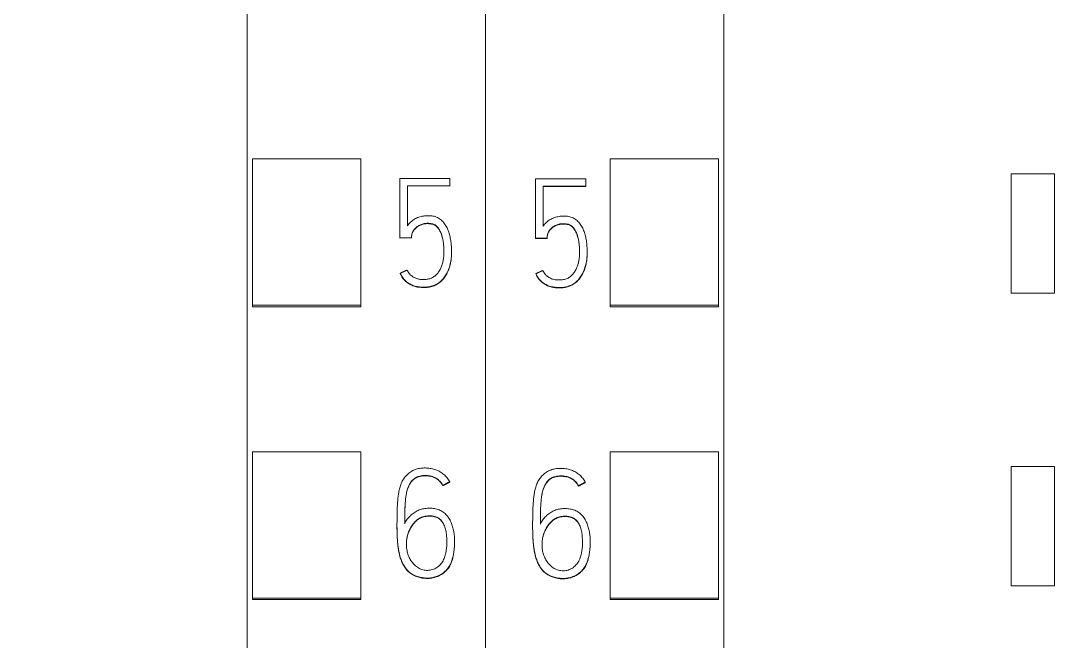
# Model space of a CAD drawing. Header units: millimetres. Extents: x 42151 to 59780, y 37376 to 44547.
# Drawn here: x 48022.05 to 48041.19, y 43266.43 to 43277.87 of the extents above; entities that cross this region are included whole.
import ezdxf

# ---------------------------------------------------------------- set-up
doc = ezdxf.new("R2010")
doc.units = ezdxf.units.MM
doc.set_wipeout_variables(frame=1)
doc.layers.add('000-PI-Oprema', color=30, linetype='Continuous', lineweight=5)
doc.layers.add('SI-ORMAR-Oprema', color=30, linetype='Continuous', lineweight=5)

# ---------------------------------------------------------------- blocks, each defined once
blk = doc.blocks.new('6ES7521-1BL00-0AB0')
blk.add_wipeout([(-17.4, 69.029), (17.4, 69.029), (17.4, -77.971), (-17.4, -77.971)]).dxf.layer = 'SI-ORMAR-Oprema'
blk.add_wipeout([(-17.4, 69.029), (17.4, 69.029), (17.4, -77.971), (-17.4, -77.971)]).dxf.layer = 'SI-ORMAR-Oprema'
at = {"layer": 'SI-ORMAR-Oprema'}
for p, q in [((17.4, 56.709), (17.4, -56.709)), ((13, -54.387), (13, 54.429)), ((13.1, 23.404), (13.1, 26.106)), ((13.1, 26.106), (15.1, 26.106)), ((15.1, 23.404), (15.1, 26.106)), ((15.822, 25.745), (15.822, 24.651)), ((16.745, 25.745), (15.822, 25.745)), ((16.745, 25.607), (16.745, 25.745)), ((15.96, 24.872), (15.96, 25.607)), ((15.96, 25.607), (16.745, 25.607)), ((16.745, 25.607), (16.745, 25.601)), ((15.822, 24.651), (15.822, 24.644)), ((15.822, 24.651), (16.033, 24.651)), ((16.033, 24.651), (16.033, 24.644)), ((16.773, 24.386), (16.773, 24.392)), ((15.827, 23.996), (15.827, 23.989)), ((13.1, 23.378), (13.1, 23.404)), ((13.1, 23.404), (15.1, 23.404)), ((13.1, 23.378), (15.1, 23.378)), ((15.1, 23.378), (15.1, 23.404)), ((13.1, 18.002), (13.1, 20.704)), ((13.1, 20.704), (15.1, 20.704)), ((15.1, 18.002), (15.1, 20.704)), ((16.739, 20.148), (16.739, 20.142)), ((16.611, 20.082), (16.611, 20.076)), ((15.767, 19.344), (15.767, 19.338)), ((16.83, 19.046), (16.83, 19.052)), ((13.1, 17.978), (13.1, 18.002)), ((13.1, 18.002), (15.1, 18.002)), ((15.1, 17.978), (15.1, 18.002)), ((13.1, 17.978), (15.1, 17.978))]:
    blk.add_line(p, q, dxfattribs=at)
for points, knots in [([(15.827, 23.996), (15.84, 23.969), (15.853, 23.944), (15.877, 23.908), (15.886, 23.896), (15.905, 23.874), (15.915, 23.864), (15.936, 23.844), (15.948, 23.835), (15.971, 23.818), (15.983, 23.81), (16.008, 23.795), (16.02, 23.788), (16.047, 23.776), (16.061, 23.77), (16.088, 23.761), (16.102, 23.757), (16.131, 23.75), (16.145, 23.747), (16.174, 23.743), (16.189, 23.742), (16.211, 23.741), (16.218, 23.74), (16.233, 23.74), (16.24, 23.739), (16.262, 23.739), (16.276, 23.738), (16.306, 23.739), (16.32, 23.74), (16.349, 23.743), (16.364, 23.746), (16.393, 23.752), (16.407, 23.756), (16.449, 23.769), (16.476, 23.781), (16.514, 23.803), (16.527, 23.811), (16.55, 23.828), (16.562, 23.837), (16.584, 23.856), (16.594, 23.867), (16.614, 23.888), (16.624, 23.899), (16.651, 23.934), (16.667, 23.959), (16.688, 23.997), (16.694, 24.01), (16.707, 24.036), (16.713, 24.05), (16.729, 24.091), (16.738, 24.119), (16.752, 24.175), (16.758, 24.203), (16.765, 24.246), (16.767, 24.261), (16.769, 24.29), (16.771, 24.304), (16.773, 24.348), (16.773, 24.378), (16.773, 24.436), (16.771, 24.494), (16.765, 24.552), (16.757, 24.609), (16.753, 24.638), (16.743, 24.681), (16.74, 24.695), (16.732, 24.724), (16.728, 24.738), (16.714, 24.779), (16.703, 24.807), (16.684, 24.846), (16.677, 24.859), (16.662, 24.884), (16.654, 24.897), (16.628, 24.932), (16.609, 24.954), (16.565, 24.993), (16.54, 25.01), (16.5, 25.029), (16.487, 25.035), (16.458, 25.044), (16.444, 25.047), (16.415, 25.053), (16.401, 25.055), (16.371, 25.057), (16.356, 25.057), (16.327, 25.057), (16.312, 25.056), (16.283, 25.054), (16.269, 25.052), (16.24, 25.047), (16.225, 25.045), (16.197, 25.037), (16.182, 25.033), (16.154, 25.024), (16.141, 25.018), (16.114, 25.006), (16.101, 24.999), (16.076, 24.983), (16.064, 24.975), (16.04, 24.957), (16.029, 24.948), (16.008, 24.928), (15.997, 24.917), (15.978, 24.896), (15.969, 24.884), (15.96, 24.872)], [0, 0, 0, 0, 0.03125, 0.03125, 0.046875, 0.046875, 0.0625, 0.0625, 0.078125, 0.078125, 0.09375, 0.09375, 0.109375, 0.109375, 0.125, 0.125, 0.140625, 0.140625, 0.15625, 0.15625, 0.171875, 0.171875, 0.179688, 0.179688, 0.1875, 0.1875, 0.203125, 0.203125, 0.21875, 0.21875, 0.234375, 0.234375, 0.25, 0.25, 0.28125, 0.28125, 0.296875, 0.296875, 0.3125, 0.3125, 0.328125, 0.328125, 0.34375, 0.34375, 0.375, 0.375, 0.390625, 0.390625, 0.40625, 0.40625, 0.4375, 0.4375, 0.46875, 0.46875, 0.484375, 0.484375, 0.5, 0.5, 0.53125, 0.53125, 0.5625, 0.59375, 0.59375, 0.625, 0.625, 0.640625, 0.640625, 0.65625, 0.65625, 0.6875, 0.6875, 0.703125, 0.703125, 0.71875, 0.71875, 0.75, 0.75, 0.78125, 0.78125, 0.796875, 0.796875, 0.8125, 0.8125, 0.828125, 0.828125, 0.84375, 0.84375, 0.859375, 0.859375, 0.875, 0.875, 0.890625, 0.890625, 0.90625, 0.90625, 0.921875, 0.921875, 0.9375, 0.9375, 0.953125, 0.953125, 0.96875, 0.96875, 0.984375, 0.984375, 1, 1, 1, 1]), ([(16.033, 24.651), (16.033, 24.674), (16.036, 24.697), (16.045, 24.73), (16.049, 24.741), (16.058, 24.762), (16.064, 24.772), (16.076, 24.792), (16.083, 24.801), (16.098, 24.819), (16.106, 24.827), (16.123, 24.843), (16.132, 24.85), (16.151, 24.863), (16.16, 24.87), (16.18, 24.881), (16.191, 24.886), (16.212, 24.895), (16.223, 24.899), (16.256, 24.909), (16.279, 24.913), (16.313, 24.916), (16.325, 24.916), (16.348, 24.916), (16.36, 24.916), (16.383, 24.913), (16.394, 24.912), (16.411, 24.908), (16.417, 24.907), (16.428, 24.904), (16.433, 24.902), (16.45, 24.896), (16.46, 24.891), (16.48, 24.879), (16.489, 24.872), (16.506, 24.856), (16.514, 24.848), (16.529, 24.83), (16.536, 24.82), (16.554, 24.791), (16.565, 24.771), (16.582, 24.728), (16.59, 24.706), (16.61, 24.64), (16.619, 24.595), (16.627, 24.527), (16.629, 24.505), (16.632, 24.459), (16.633, 24.436), (16.634, 24.367), (16.632, 24.321), (16.624, 24.253), (16.62, 24.231), (16.613, 24.197), (16.61, 24.186), (16.604, 24.164), (16.6, 24.153), (16.589, 24.12), (16.58, 24.099), (16.565, 24.068), (16.559, 24.057), (16.547, 24.037), (16.541, 24.028), (16.521, 24), (16.506, 23.982), (16.481, 23.958), (16.473, 23.95), (16.454, 23.936), (16.445, 23.929), (16.425, 23.917), (16.415, 23.911), (16.394, 23.902), (16.383, 23.898), (16.349, 23.888), (16.327, 23.884), (16.292, 23.88), (16.28, 23.88), (16.257, 23.879), (16.245, 23.879), (16.211, 23.88), (16.188, 23.883), (16.154, 23.89), (16.143, 23.893), (16.121, 23.9), (16.11, 23.904), (16.078, 23.918), (16.058, 23.93), (16.03, 23.952), (16.021, 23.959), (16.005, 23.976), (15.99, 23.993), (15.977, 24.012), (15.965, 24.033), (15.96, 24.043), (15.955, 24.054)], [0, 0, 0, 0, 0.03125, 0.03125, 0.046875, 0.046875, 0.0625, 0.0625, 0.078125, 0.078125, 0.09375, 0.09375, 0.109375, 0.109375, 0.125, 0.125, 0.140625, 0.140625, 0.15625, 0.15625, 0.1875, 0.1875, 0.203125, 0.203125, 0.21875, 0.21875, 0.234375, 0.234375, 0.242187, 0.242187, 0.25, 0.25, 0.265625, 0.265625, 0.28125, 0.28125, 0.296875, 0.296875, 0.3125, 0.3125, 0.34375, 0.34375, 0.375, 0.375, 0.4375, 0.4375, 0.46875, 0.46875, 0.5, 0.5, 0.5625, 0.5625, 0.59375, 0.59375, 0.609375, 0.609375, 0.625, 0.625, 0.65625, 0.65625, 0.671875, 0.671875, 0.6875, 0.6875, 0.71875, 0.71875, 0.734375, 0.734375, 0.75, 0.75, 0.765625, 0.765625, 0.78125, 0.78125, 0.8125, 0.8125, 0.828125, 0.828125, 0.84375, 0.84375, 0.875, 0.875, 0.890625, 0.890625, 0.90625, 0.90625, 0.9375, 0.9375, 0.953125, 0.953125, 0.96875, 0.984375, 0.984375, 1, 1, 1, 1]), ([(16.634, 24.388), (16.634, 24.394), (16.634, 24.4), (16.633, 24.429), (16.632, 24.451), (16.629, 24.497), (16.627, 24.52), (16.622, 24.565), (16.618, 24.588), (16.609, 24.633), (16.603, 24.655), (16.593, 24.688), (16.59, 24.699), (16.582, 24.721), (16.578, 24.732), (16.565, 24.764), (16.555, 24.784), (16.536, 24.814), (16.529, 24.823), (16.515, 24.841), (16.507, 24.85), (16.49, 24.865), (16.481, 24.872), (16.461, 24.884), (16.45, 24.889), (16.428, 24.897), (16.417, 24.901), (16.394, 24.905), (16.383, 24.907), (16.36, 24.909), (16.349, 24.91), (16.326, 24.91), (16.314, 24.91), (16.291, 24.908), (16.279, 24.906), (16.257, 24.902), (16.234, 24.897), (16.213, 24.889), (16.191, 24.88), (16.181, 24.875), (16.151, 24.858), (16.132, 24.845), (16.106, 24.821), (16.098, 24.813), (16.083, 24.795), (16.076, 24.786), (16.064, 24.767), (16.059, 24.757), (16.049, 24.735), (16.045, 24.724), (16.039, 24.702), (16.037, 24.691), (16.034, 24.668), (16.033, 24.656), (16.033, 24.644)], [0, 0, 0, 0, 0.015899, 0.015899, 0.077406, 0.077406, 0.138912, 0.138912, 0.200418, 0.200418, 0.261925, 0.261925, 0.292678, 0.292678, 0.323431, 0.323431, 0.384937, 0.384937, 0.41569, 0.41569, 0.446443, 0.446443, 0.477197, 0.477197, 0.50795, 0.50795, 0.538703, 0.538703, 0.569456, 0.569456, 0.600209, 0.600209, 0.630962, 0.630962, 0.661715, 0.661715, 0.692469, 0.723222, 0.723222, 0.753975, 0.753975, 0.815481, 0.815481, 0.846234, 0.846234, 0.876987, 0.876987, 0.907741, 0.907741, 0.938494, 0.938494, 0.969247, 0.969247, 1, 1, 1, 1]), ([(16.773, 24.386), (16.773, 24.365), (16.773, 24.343), (16.77, 24.293), (16.768, 24.264), (16.762, 24.221), (16.76, 24.207), (16.754, 24.178), (16.751, 24.164), (16.74, 24.121), (16.732, 24.093), (16.711, 24.039), (16.699, 24.012), (16.671, 23.96), (16.656, 23.935), (16.629, 23.9), (16.62, 23.889), (16.601, 23.867), (16.59, 23.856), (16.558, 23.826), (16.534, 23.809), (16.496, 23.787), (16.483, 23.78), (16.457, 23.767), (16.443, 23.762), (16.401, 23.747), (16.373, 23.741), (16.329, 23.735), (16.314, 23.733), (16.285, 23.732), (16.27, 23.732), (16.241, 23.733), (16.226, 23.734), (16.197, 23.735), (16.182, 23.736), (16.153, 23.74), (16.138, 23.742), (16.109, 23.749), (16.095, 23.753), (16.067, 23.762), (16.053, 23.767), (16.026, 23.779), (16.013, 23.785), (15.988, 23.8), (15.975, 23.809), (15.951, 23.826), (15.94, 23.835), (15.918, 23.855), (15.908, 23.865), (15.888, 23.887), (15.879, 23.899), (15.854, 23.936), (15.84, 23.962), (15.827, 23.989)], [0, 0, 0, 0, 0.044434, 0.044434, 0.104157, 0.104157, 0.134018, 0.134018, 0.16388, 0.16388, 0.223602, 0.223602, 0.283325, 0.283325, 0.343048, 0.343048, 0.37291, 0.37291, 0.402771, 0.402771, 0.462494, 0.462494, 0.492355, 0.492355, 0.522217, 0.522217, 0.58194, 0.58194, 0.611801, 0.611801, 0.641663, 0.641663, 0.671524, 0.671524, 0.701386, 0.701386, 0.731247, 0.731247, 0.761108, 0.761108, 0.79097, 0.79097, 0.820831, 0.820831, 0.850693, 0.850693, 0.880554, 0.880554, 0.910416, 0.910416, 0.940277, 0.940277, 1, 1, 1, 1]), ([(16.739, 20.148), (16.724, 20.174), (16.708, 20.198), (16.681, 20.232), (16.672, 20.243), (16.652, 20.264), (16.642, 20.274), (16.61, 20.303), (16.586, 20.32), (16.549, 20.342), (16.536, 20.348), (16.51, 20.36), (16.496, 20.366), (16.455, 20.38), (16.427, 20.387), (16.385, 20.395), (16.371, 20.397), (16.342, 20.4), (16.327, 20.402), (16.284, 20.404), (16.255, 20.404), (16.212, 20.4), (16.198, 20.398), (16.169, 20.393), (16.155, 20.39), (16.113, 20.379), (16.086, 20.369), (16.048, 20.349), (16.035, 20.342), (16.011, 20.326), (15.999, 20.317), (15.965, 20.29), (15.944, 20.271), (15.916, 20.238), (15.907, 20.226), (15.89, 20.203), (15.882, 20.19), (15.861, 20.153), (15.848, 20.127), (15.828, 20.073), (15.82, 20.045), (15.806, 19.989), (15.8, 19.961), (15.791, 19.905), (15.788, 19.877), (15.779, 19.791), (15.775, 19.734), (15.77, 19.62), (15.769, 19.562), (15.767, 19.39), (15.766, 19.275), (15.771, 19.132), (15.773, 19.104), (15.777, 19.047), (15.779, 19.018), (15.788, 18.933), (15.797, 18.876), (15.814, 18.806), (15.818, 18.792), (15.826, 18.764), (15.83, 18.75), (15.844, 18.709), (15.854, 18.683), (15.873, 18.643), (15.879, 18.631), (15.893, 18.605), (15.901, 18.593), (15.925, 18.556), (15.942, 18.533), (15.973, 18.502), (15.983, 18.493), (16.006, 18.474), (16.018, 18.465), (16.054, 18.441), (16.079, 18.428), (16.12, 18.411), (16.134, 18.406), (16.161, 18.397), (16.175, 18.393), (16.217, 18.383), (16.246, 18.378), (16.289, 18.374), (16.304, 18.373), (16.333, 18.373), (16.347, 18.373), (16.39, 18.376), (16.419, 18.38), (16.461, 18.391), (16.475, 18.395), (16.502, 18.404), (16.516, 18.41), (16.556, 18.427), (16.581, 18.441), (16.617, 18.466), (16.628, 18.475), (16.651, 18.493), (16.662, 18.503), (16.692, 18.534), (16.711, 18.556), (16.734, 18.592), (16.741, 18.605), (16.755, 18.631), (16.761, 18.644), (16.777, 18.684), (16.786, 18.712), (16.797, 18.754), (16.8, 18.768), (16.806, 18.796), (16.809, 18.81), (16.816, 18.853), (16.82, 18.882), (16.829, 18.968), (16.832, 19.025), (16.829, 19.111), (16.827, 19.14), (16.821, 19.197), (16.816, 19.226), (16.804, 19.283), (16.796, 19.311), (16.778, 19.366), (16.768, 19.394), (16.743, 19.447), (16.728, 19.472), (16.695, 19.519), (16.677, 19.542), (16.644, 19.572), (16.633, 19.581), (16.609, 19.598), (16.596, 19.605), (16.571, 19.619), (16.557, 19.625), (16.53, 19.636), (16.516, 19.64), (16.473, 19.652), (16.445, 19.656), (16.401, 19.661), (16.386, 19.661), (16.357, 19.662), (16.342, 19.662), (16.298, 19.659), (16.269, 19.655), (16.226, 19.645), (16.212, 19.641), (16.184, 19.632), (16.171, 19.627), (16.131, 19.609), (16.106, 19.595), (16.069, 19.57), (16.058, 19.561), (16.035, 19.543), (16.024, 19.533), (15.993, 19.503), (15.973, 19.481), (15.938, 19.433), (15.923, 19.409), (15.909, 19.383)], [0, 0, 0, 0, 0.015625, 0.015625, 0.023438, 0.023438, 0.03125, 0.03125, 0.046875, 0.046875, 0.054688, 0.054688, 0.0625, 0.0625, 0.078125, 0.078125, 0.085938, 0.085938, 0.09375, 0.09375, 0.109375, 0.109375, 0.117188, 0.117188, 0.125, 0.125, 0.140625, 0.140625, 0.148438, 0.148438, 0.15625, 0.15625, 0.171875, 0.171875, 0.179688, 0.179688, 0.1875, 0.1875, 0.203125, 0.203125, 0.21875, 0.21875, 0.234375, 0.234375, 0.25, 0.25, 0.28125, 0.28125, 0.3125, 0.3125, 0.375, 0.375, 0.390625, 0.390625, 0.40625, 0.40625, 0.4375, 0.4375, 0.445313, 0.445313, 0.453125, 0.453125, 0.46875, 0.46875, 0.476563, 0.476563, 0.484375, 0.484375, 0.5, 0.5, 0.507813, 0.507813, 0.515625, 0.515625, 0.53125, 0.53125, 0.539063, 0.539063, 0.546875, 0.546875, 0.5625, 0.5625, 0.570313, 0.570313, 0.578125, 0.578125, 0.59375, 0.59375, 0.601563, 0.601563, 0.609375, 0.609375, 0.625, 0.625, 0.632813, 0.632813, 0.640625, 0.640625, 0.65625, 0.65625, 0.664063, 0.664063, 0.671875, 0.671875, 0.6875, 0.6875, 0.695313, 0.695313, 0.703125, 0.703125, 0.71875, 0.71875, 0.75, 0.75, 0.765625, 0.765625, 0.78125, 0.78125, 0.796875, 0.796875, 0.8125, 0.8125, 0.828125, 0.828125, 0.84375, 0.84375, 0.851563, 0.851563, 0.859375, 0.859375, 0.867188, 0.867188, 0.875, 0.875, 0.890625, 0.890625, 0.898438, 0.898438, 0.90625, 0.90625, 0.921875, 0.921875, 0.929688, 0.929688, 0.9375, 0.9375, 0.953125, 0.953125, 0.960937, 0.960937, 0.96875, 0.96875, 0.984375, 0.984375, 1, 1, 1, 1]), ([(15.909, 19.383), (15.909, 19.443), (15.91, 19.504), (15.912, 19.595), (15.913, 19.626), (15.915, 19.687), (15.916, 19.717), (15.92, 19.778), (15.923, 19.808), (15.929, 19.868), (15.934, 19.898), (15.943, 19.943), (15.946, 19.958), (15.954, 19.988), (15.958, 20.003), (15.972, 20.047), (15.983, 20.076), (16.002, 20.11), (16.006, 20.116), (16.014, 20.13), (16.018, 20.136), (16.032, 20.155), (16.042, 20.167), (16.058, 20.184), (16.063, 20.189), (16.075, 20.199), (16.081, 20.204), (16.1, 20.218), (16.113, 20.226), (16.134, 20.236), (16.141, 20.239), (16.156, 20.244), (16.163, 20.247), (16.186, 20.253), (16.201, 20.256), (16.231, 20.261), (16.247, 20.263), (16.278, 20.265), (16.293, 20.265), (16.324, 20.264), (16.34, 20.263), (16.37, 20.258), (16.393, 20.254), (16.415, 20.247), (16.43, 20.242), (16.437, 20.24), (16.459, 20.231), (16.473, 20.224), (16.499, 20.208), (16.512, 20.2), (16.53, 20.185), (16.536, 20.18), (16.548, 20.17), (16.553, 20.164), (16.569, 20.147), (16.579, 20.135), (16.596, 20.11), (16.604, 20.096), (16.611, 20.082)], [0, 0, 0, 0, 0.125, 0.125, 0.1875, 0.1875, 0.25, 0.25, 0.3125, 0.3125, 0.375, 0.375, 0.40625, 0.40625, 0.4375, 0.4375, 0.5, 0.5, 0.515625, 0.515625, 0.53125, 0.53125, 0.5625, 0.5625, 0.578125, 0.578125, 0.59375, 0.59375, 0.625, 0.625, 0.640625, 0.640625, 0.65625, 0.65625, 0.6875, 0.6875, 0.71875, 0.71875, 0.75, 0.75, 0.78125, 0.78125, 0.8125, 0.828125, 0.828125, 0.84375, 0.84375, 0.875, 0.875, 0.90625, 0.90625, 0.921875, 0.921875, 0.9375, 0.9375, 0.96875, 0.96875, 1, 1, 1, 1]), ([(16.611, 20.076), (16.597, 20.104), (16.58, 20.129), (16.554, 20.157), (16.549, 20.163), (16.537, 20.173), (16.531, 20.178), (16.513, 20.193), (16.488, 20.21), (16.46, 20.224), (16.431, 20.236), (16.417, 20.241), (16.387, 20.249), (16.372, 20.252), (16.341, 20.256), (16.326, 20.258), (16.279, 20.259), (16.249, 20.258), (16.203, 20.251), (16.188, 20.247), (16.158, 20.239), (16.143, 20.234), (16.122, 20.224), (16.115, 20.22), (16.102, 20.213), (16.095, 20.208), (16.076, 20.195), (16.059, 20.18), (16.043, 20.162), (16.033, 20.15), (16.029, 20.144), (16.015, 20.126), (16.007, 20.113), (15.992, 20.086), (15.985, 20.072), (15.973, 20.043), (15.968, 20.029), (15.954, 19.985), (15.947, 19.955), (15.934, 19.895), (15.93, 19.865), (15.923, 19.805), (15.92, 19.774), (15.917, 19.713), (15.915, 19.683), (15.913, 19.621), (15.912, 19.591), (15.91, 19.499), (15.909, 19.438), (15.909, 19.376)], [0, 0, 0, 0, 0.0625, 0.0625, 0.078125, 0.078125, 0.09375, 0.09375, 0.125, 0.15625, 0.15625, 0.1875, 0.1875, 0.21875, 0.21875, 0.25, 0.25, 0.3125, 0.3125, 0.34375, 0.34375, 0.375, 0.375, 0.390625, 0.390625, 0.40625, 0.40625, 0.4375, 0.453125, 0.453125, 0.46875, 0.46875, 0.5, 0.5, 0.53125, 0.53125, 0.5625, 0.5625, 0.625, 0.625, 0.6875, 0.6875, 0.75, 0.75, 0.8125, 0.8125, 0.875, 0.875, 1, 1, 1, 1]), ([(16.83, 19.046), (16.83, 19), (16.828, 18.954), (16.82, 18.879), (16.816, 18.851), (16.809, 18.808), (16.807, 18.794), (16.801, 18.765), (16.798, 18.751), (16.787, 18.709), (16.778, 18.681), (16.762, 18.641), (16.756, 18.628), (16.743, 18.602), (16.736, 18.589), (16.712, 18.552), (16.694, 18.53), (16.664, 18.499), (16.654, 18.489), (16.631, 18.471), (16.62, 18.462), (16.584, 18.437), (16.558, 18.423), (16.519, 18.405), (16.505, 18.399), (16.478, 18.39), (16.464, 18.385), (16.422, 18.375), (16.393, 18.37), (16.35, 18.367), (16.335, 18.367), (16.306, 18.367), (16.291, 18.368), (16.248, 18.371), (16.219, 18.376), (16.177, 18.386), (16.163, 18.39), (16.135, 18.399), (16.122, 18.404), (16.082, 18.421), (16.056, 18.434), (16.026, 18.454), (16.02, 18.458), (16.008, 18.466), (16.002, 18.471), (15.985, 18.485), (15.974, 18.494), (15.944, 18.525), (15.926, 18.548), (15.902, 18.584), (15.895, 18.596), (15.88, 18.622), (15.874, 18.635), (15.856, 18.674), (15.845, 18.701), (15.826, 18.755), (15.818, 18.783), (15.805, 18.839), (15.799, 18.868), (15.789, 18.924), (15.782, 18.981), (15.777, 19.038), (15.773, 19.096), (15.772, 19.124), (15.768, 19.215), (15.767, 19.276), (15.767, 19.338)], [0, 0, 0, 0, 0.061961, 0.061961, 0.100808, 0.100808, 0.120232, 0.120232, 0.139655, 0.139655, 0.178502, 0.178502, 0.197926, 0.197926, 0.217349, 0.217349, 0.256196, 0.256196, 0.27562, 0.27562, 0.295043, 0.295043, 0.33389, 0.33389, 0.353314, 0.353314, 0.372737, 0.372737, 0.411584, 0.411584, 0.431008, 0.431008, 0.450431, 0.450431, 0.489278, 0.489278, 0.508702, 0.508702, 0.528125, 0.528125, 0.566972, 0.566972, 0.576684, 0.576684, 0.586396, 0.586396, 0.605819, 0.605819, 0.644666, 0.644666, 0.66409, 0.66409, 0.683513, 0.683513, 0.72236, 0.72236, 0.761207, 0.761207, 0.800054, 0.800054, 0.838901, 0.877748, 0.877748, 0.916595, 0.916595, 1, 1, 1, 1]), ([(16.182, 19.476), (16.208, 19.491), (16.235, 19.501), (16.278, 19.512), (16.292, 19.515), (16.322, 19.519), (16.351, 19.521), (16.38, 19.521), (16.41, 19.519), (16.425, 19.518), (16.454, 19.512), (16.468, 19.509), (16.496, 19.5), (16.51, 19.494), (16.535, 19.48), (16.547, 19.471), (16.569, 19.452), (16.58, 19.441), (16.598, 19.418), (16.606, 19.406), (16.621, 19.381), (16.628, 19.368), (16.646, 19.328), (16.655, 19.3), (16.666, 19.258), (16.669, 19.244), (16.674, 19.215), (16.677, 19.2), (16.682, 19.157), (16.684, 19.128), (16.686, 19.07), (16.686, 19.041), (16.684, 18.954), (16.679, 18.896), (16.662, 18.81), (16.654, 18.781), (16.639, 18.74), (16.634, 18.726), (16.621, 18.7), (16.614, 18.687), (16.591, 18.65), (16.573, 18.627), (16.546, 18.601), (16.541, 18.596), (16.53, 18.587), (16.524, 18.582), (16.507, 18.569), (16.494, 18.561), (16.469, 18.547), (16.456, 18.541), (16.428, 18.531), (16.4, 18.522), (16.371, 18.518), (16.341, 18.515), (16.326, 18.515), (16.297, 18.516), (16.282, 18.518), (16.254, 18.523), (16.239, 18.527), (16.197, 18.541), (16.171, 18.555), (16.135, 18.58), (16.123, 18.589), (16.1, 18.608), (16.079, 18.628), (16.06, 18.649), (16.041, 18.672), (16.033, 18.684), (16.008, 18.721), (15.995, 18.747), (15.978, 18.787), (15.973, 18.801), (15.964, 18.829), (15.96, 18.843), (15.95, 18.886), (15.945, 18.915), (15.942, 18.958), (15.941, 18.973), (15.941, 19.002), (15.941, 19.016), (15.943, 19.06), (15.947, 19.089), (15.957, 19.146), (15.965, 19.175), (15.979, 19.216), (15.984, 19.23), (15.996, 19.257), (16.002, 19.27), (16.022, 19.309), (16.037, 19.333), (16.063, 19.369), (16.072, 19.38), (16.091, 19.402), (16.101, 19.413), (16.133, 19.444), (16.156, 19.462), (16.182, 19.476)], [0, 0, 0, 0, 0.03125, 0.03125, 0.046875, 0.046875, 0.0625, 0.078125, 0.078125, 0.09375, 0.09375, 0.109375, 0.109375, 0.125, 0.125, 0.140625, 0.140625, 0.15625, 0.15625, 0.171875, 0.171875, 0.1875, 0.1875, 0.21875, 0.21875, 0.234375, 0.234375, 0.25, 0.25, 0.28125, 0.28125, 0.3125, 0.3125, 0.375, 0.375, 0.40625, 0.40625, 0.421875, 0.421875, 0.4375, 0.4375, 0.46875, 0.46875, 0.476563, 0.476563, 0.484375, 0.484375, 0.5, 0.5, 0.515625, 0.515625, 0.53125, 0.546875, 0.546875, 0.5625, 0.5625, 0.578125, 0.578125, 0.59375, 0.59375, 0.625, 0.625, 0.640625, 0.640625, 0.65625, 0.671875, 0.671875, 0.6875, 0.6875, 0.71875, 0.71875, 0.734375, 0.734375, 0.75, 0.75, 0.78125, 0.78125, 0.796875, 0.796875, 0.8125, 0.8125, 0.84375, 0.84375, 0.875, 0.875, 0.890625, 0.890625, 0.90625, 0.90625, 0.9375, 0.9375, 0.953125, 0.953125, 0.96875, 0.96875, 1, 1, 1, 1]), ([(16.182, 19.47), (16.156, 19.455), (16.133, 19.438), (16.101, 19.407), (16.091, 19.397), (16.072, 19.374), (16.063, 19.363), (16.037, 19.327), (16.022, 19.303), (16.002, 19.264), (15.996, 19.251), (15.984, 19.224), (15.979, 19.21), (15.965, 19.168), (15.957, 19.14), (15.949, 19.097), (15.947, 19.083), (15.944, 19.054), (15.942, 19.039), (15.941, 19.014), (15.941, 19.003), (15.941, 18.993)], [0, 0, 0, 0, 0.157122, 0.157122, 0.235682, 0.235682, 0.314243, 0.314243, 0.471365, 0.471365, 0.549925, 0.549925, 0.628486, 0.628486, 0.785608, 0.785608, 0.864168, 0.864168, 0.942729, 0.942729, 1, 1, 1, 1]), ([(16.603, 19.405), (16.598, 19.412), (16.593, 19.418), (16.579, 19.436), (16.568, 19.447), (16.552, 19.461), (16.546, 19.466), (16.534, 19.474), (16.527, 19.478), (16.508, 19.488), (16.495, 19.494), (16.467, 19.503), (16.452, 19.507), (16.424, 19.511), (16.409, 19.513), (16.38, 19.515), (16.365, 19.515), (16.321, 19.513), (16.292, 19.509), (16.25, 19.499), (16.235, 19.494), (16.215, 19.486), (16.208, 19.483), (16.195, 19.477), (16.188, 19.474), (16.182, 19.47)], [0, 0, 0, 0, 0.053747, 0.053747, 0.148372, 0.148372, 0.195685, 0.195685, 0.242998, 0.242998, 0.337623, 0.337623, 0.432248, 0.432248, 0.526874, 0.526874, 0.621499, 0.621499, 0.810749, 0.810749, 0.905375, 0.905375, 0.952687, 0.952687, 1, 1, 1, 1])]:
    blk.add_open_spline(points, degree=3, knots=knots, dxfattribs=at)
for points, weights in [([(15.955, 24.054), (15.891, 24.025), (15.827, 23.996)], [0.500000031032, 0.499999968968, 0.500000031032]), ([(16.611, 20.082), (16.675, 20.115), (16.739, 20.148)], [0.500000080229, 0.499999919771, 0.500000080229]), ([(16.739, 20.142), (16.675, 20.109), (16.611, 20.076)], [0.500000151686, 0.499999848314, 0.500000151686])]:
    blk.add_rational_spline(points, weights, degree=2, dxfattribs=at)
blk = doc.blocks.new('6ES7522-1BL01-0AB0')
at = {"layer": 'SI-ORMAR-Oprema', "linetype": 'Continuous'}
for p, q in [((-19.675, 18.579), (-19.675, 37.279)), ((-23.575, 18.581), (-23.575, 28.526)), ((-23.575, 28.526), (-22.375, 28.526)), ((-22.375, 28.526), (-22.375, 18.581)), ((-18.554, 18.979), (-18.554, 26.479)), ((-22.375, 18.581), (-23.575, 18.581)), ((-20.125, 15.837), (-20.125, 18.579)), ((-20.125, 18.579), (-19.675, 18.579))]:
    blk.add_line(p, q, dxfattribs=at)
blk.add_wipeout([(-17.4, 69.029), (17.4, 69.029), (17.4, -77.971), (-17.4, -77.971)]).dxf.layer = 'SI-ORMAR-Oprema'
for p, q in [((-17.4, 56.709), (-17.4, -56.709)), ((-13, 54.429), (-13, -54.387)), ((-15.1, 23.404), (-15.1, 26.106)), ((-13.1, 26.106), (-15.1, 26.106)), ((-13.1, 23.404), (-13.1, 26.106)), ((-16.476, 25.738), (-16.476, 24.644)), ((-15.552, 25.738), (-16.476, 25.738)), ((-15.552, 25.6), (-15.552, 25.738)), ((-7.7, 23.629), (-7.7, 25.829)), ((-7.7, 25.829), (-6.9, 25.829)), ((-6.9, 25.829), (-6.9, 23.629)), ((-16.337, 24.865), (-16.337, 25.6)), ((-16.337, 25.6), (-15.552, 25.6)), ((-15.552, 25.594), (-16.337, 25.594)), ((-15.552, 25.6), (-15.552, 25.594)), ((-16.476, 24.644), (-16.476, 24.637)), ((-16.476, 24.644), (-16.265, 24.644)), ((-16.265, 24.637), (-16.476, 24.637)), ((-16.265, 24.644), (-16.265, 24.637)), ((-15.524, 24.379), (-15.524, 24.385)), ((-16.47, 23.988), (-16.47, 23.982)), ((-6.9, 23.629), (-7.7, 23.629)), ((-15.1, 23.378), (-15.1, 23.404)), ((-13.1, 23.404), (-15.1, 23.404)), ((-13.1, 23.378), (-15.1, 23.378)), ((-13.1, 23.378), (-13.1, 23.404)), ((-15.1, 18.002), (-15.1, 20.704)), ((-13.1, 20.704), (-15.1, 20.704)), ((-13.1, 18.002), (-13.1, 20.704)), ((-7.7, 18.229), (-7.7, 20.429)), ((-7.7, 20.429), (-6.9, 20.429)), ((-6.9, 20.429), (-6.9, 18.229)), ((-15.559, 20.141), (-15.559, 20.135)), ((-15.687, 20.075), (-15.687, 20.069)), ((-16.53, 19.337), (-16.53, 19.331)), ((-15.467, 19.038), (-15.467, 19.045)), ((-6.9, 18.229), (-7.7, 18.229)), ((-15.1, 17.978), (-15.1, 18.002)), ((-13.1, 18.002), (-15.1, 18.002)), ((-13.1, 17.978), (-13.1, 18.002)), ((-13.1, 17.978), (-15.1, 17.978))]:
    blk.add_line(p, q, dxfattribs=at)
for centre, start, end in [((-17.525, 26.479), 83.025, 180), ((-17.525, 18.979), 180, 276.975)]:
    blk.add_arc(centre, 1.029, start, end, dxfattribs=at)
for points, knots in [([(-16.47, 23.988), (-16.458, 23.962), (-16.444, 23.937), (-16.42, 23.901), (-16.412, 23.889), (-16.393, 23.867), (-16.382, 23.856), (-16.361, 23.837), (-16.35, 23.828), (-16.326, 23.81), (-16.315, 23.802), (-16.29, 23.788), (-16.277, 23.781), (-16.25, 23.768), (-16.237, 23.763), (-16.209, 23.754), (-16.195, 23.75), (-16.167, 23.743), (-16.152, 23.74), (-16.123, 23.736), (-16.109, 23.735), (-16.087, 23.734), (-16.08, 23.733), (-16.065, 23.733), (-16.058, 23.732), (-16.036, 23.731), (-16.021, 23.731), (-15.992, 23.732), (-15.977, 23.733), (-15.948, 23.736), (-15.934, 23.739), (-15.905, 23.745), (-15.89, 23.749), (-15.849, 23.762), (-15.822, 23.774), (-15.783, 23.796), (-15.771, 23.804), (-15.747, 23.821), (-15.736, 23.83), (-15.714, 23.849), (-15.703, 23.859), (-15.683, 23.881), (-15.673, 23.892), (-15.647, 23.927), (-15.631, 23.951), (-15.61, 23.99), (-15.603, 24.003), (-15.591, 24.029), (-15.585, 24.043), (-15.569, 24.084), (-15.56, 24.112), (-15.545, 24.168), (-15.539, 24.196), (-15.533, 24.239), (-15.531, 24.254), (-15.528, 24.283), (-15.527, 24.297), (-15.524, 24.341), (-15.524, 24.37), (-15.525, 24.429), (-15.527, 24.487), (-15.532, 24.544), (-15.54, 24.602), (-15.545, 24.631), (-15.554, 24.674), (-15.558, 24.688), (-15.565, 24.717), (-15.57, 24.731), (-15.583, 24.772), (-15.594, 24.799), (-15.614, 24.839), (-15.621, 24.852), (-15.635, 24.877), (-15.643, 24.89), (-15.669, 24.925), (-15.688, 24.947), (-15.733, 24.986), (-15.757, 25.002), (-15.797, 25.022), (-15.811, 25.027), (-15.839, 25.037), (-15.853, 25.04), (-15.882, 25.046), (-15.897, 25.047), (-15.926, 25.05), (-15.941, 25.05), (-15.971, 25.05), (-15.985, 25.049), (-16.014, 25.046), (-16.029, 25.045), (-16.058, 25.04), (-16.072, 25.037), (-16.101, 25.03), (-16.115, 25.026), (-16.143, 25.016), (-16.157, 25.011), (-16.183, 24.999), (-16.196, 24.992), (-16.221, 24.976), (-16.234, 24.968), (-16.257, 24.95), (-16.268, 24.941), (-16.29, 24.921), (-16.3, 24.91), (-16.319, 24.888), (-16.329, 24.877), (-16.337, 24.865)], [0, 0, 0, 0, 0.03125, 0.03125, 0.046875, 0.046875, 0.0625, 0.0625, 0.078125, 0.078125, 0.09375, 0.09375, 0.109375, 0.109375, 0.125, 0.125, 0.140625, 0.140625, 0.15625, 0.15625, 0.171875, 0.171875, 0.179688, 0.179688, 0.1875, 0.1875, 0.203125, 0.203125, 0.21875, 0.21875, 0.234375, 0.234375, 0.25, 0.25, 0.28125, 0.28125, 0.296875, 0.296875, 0.3125, 0.3125, 0.328125, 0.328125, 0.34375, 0.34375, 0.375, 0.375, 0.390625, 0.390625, 0.40625, 0.40625, 0.4375, 0.4375, 0.46875, 0.46875, 0.484375, 0.484375, 0.5, 0.5, 0.53125, 0.53125, 0.5625, 0.59375, 0.59375, 0.625, 0.625, 0.640625, 0.640625, 0.65625, 0.65625, 0.6875, 0.6875, 0.703125, 0.703125, 0.71875, 0.71875, 0.75, 0.75, 0.78125, 0.78125, 0.796875, 0.796875, 0.8125, 0.8125, 0.828125, 0.828125, 0.84375, 0.84375, 0.859375, 0.859375, 0.875, 0.875, 0.890625, 0.890625, 0.90625, 0.90625, 0.921875, 0.921875, 0.9375, 0.9375, 0.953125, 0.953125, 0.96875, 0.96875, 0.984375, 0.984375, 1, 1, 1, 1]), ([(-16.265, 24.644), (-16.264, 24.667), (-16.261, 24.689), (-16.252, 24.723), (-16.248, 24.734), (-16.239, 24.755), (-16.234, 24.765), (-16.222, 24.785), (-16.215, 24.794), (-16.2, 24.812), (-16.192, 24.82), (-16.175, 24.835), (-16.166, 24.843), (-16.147, 24.856), (-16.137, 24.862), (-16.117, 24.874), (-16.107, 24.879), (-16.086, 24.888), (-16.075, 24.892), (-16.041, 24.902), (-16.019, 24.906), (-15.984, 24.909), (-15.972, 24.909), (-15.949, 24.909), (-15.938, 24.908), (-15.915, 24.906), (-15.903, 24.905), (-15.886, 24.901), (-15.881, 24.9), (-15.87, 24.896), (-15.864, 24.895), (-15.848, 24.889), (-15.837, 24.884), (-15.818, 24.872), (-15.808, 24.865), (-15.791, 24.849), (-15.783, 24.841), (-15.768, 24.823), (-15.762, 24.813), (-15.743, 24.784), (-15.733, 24.763), (-15.715, 24.721), (-15.707, 24.699), (-15.688, 24.633), (-15.679, 24.588), (-15.67, 24.52), (-15.668, 24.497), (-15.665, 24.451), (-15.664, 24.428), (-15.663, 24.36), (-15.665, 24.314), (-15.674, 24.246), (-15.677, 24.224), (-15.685, 24.19), (-15.688, 24.179), (-15.694, 24.157), (-15.697, 24.145), (-15.708, 24.113), (-15.717, 24.091), (-15.733, 24.06), (-15.738, 24.05), (-15.75, 24.03), (-15.756, 24.021), (-15.777, 23.992), (-15.791, 23.975), (-15.816, 23.951), (-15.825, 23.943), (-15.843, 23.929), (-15.853, 23.922), (-15.872, 23.91), (-15.882, 23.904), (-15.904, 23.895), (-15.914, 23.891), (-15.948, 23.88), (-15.971, 23.877), (-16.005, 23.873), (-16.017, 23.873), (-16.04, 23.872), (-16.052, 23.872), (-16.087, 23.873), (-16.11, 23.875), (-16.143, 23.882), (-16.155, 23.885), (-16.177, 23.892), (-16.188, 23.897), (-16.22, 23.911), (-16.239, 23.923), (-16.267, 23.945), (-16.276, 23.952), (-16.292, 23.969), (-16.308, 23.986), (-16.32, 24.005), (-16.332, 24.025), (-16.338, 24.036), (-16.343, 24.046)], [0, 0, 0, 0, 0.03125, 0.03125, 0.046875, 0.046875, 0.0625, 0.0625, 0.078125, 0.078125, 0.09375, 0.09375, 0.109375, 0.109375, 0.125, 0.125, 0.140625, 0.140625, 0.15625, 0.15625, 0.1875, 0.1875, 0.203125, 0.203125, 0.21875, 0.21875, 0.234375, 0.234375, 0.242187, 0.242187, 0.25, 0.25, 0.265625, 0.265625, 0.28125, 0.28125, 0.296875, 0.296875, 0.3125, 0.3125, 0.34375, 0.34375, 0.375, 0.375, 0.4375, 0.4375, 0.46875, 0.46875, 0.5, 0.5, 0.5625, 0.5625, 0.59375, 0.59375, 0.609375, 0.609375, 0.625, 0.625, 0.65625, 0.65625, 0.671875, 0.671875, 0.6875, 0.6875, 0.71875, 0.71875, 0.734375, 0.734375, 0.75, 0.75, 0.765625, 0.765625, 0.78125, 0.78125, 0.8125, 0.8125, 0.828125, 0.828125, 0.84375, 0.84375, 0.875, 0.875, 0.890625, 0.890625, 0.90625, 0.90625, 0.9375, 0.9375, 0.953125, 0.953125, 0.96875, 0.984375, 0.984375, 1, 1, 1, 1]), ([(-15.664, 24.381), (-15.664, 24.387), (-15.664, 24.393), (-15.664, 24.421), (-15.665, 24.444), (-15.668, 24.49), (-15.67, 24.512), (-15.676, 24.558), (-15.679, 24.58), (-15.688, 24.626), (-15.694, 24.648), (-15.704, 24.681), (-15.708, 24.692), (-15.715, 24.714), (-15.719, 24.725), (-15.733, 24.757), (-15.743, 24.777), (-15.761, 24.806), (-15.768, 24.816), (-15.783, 24.834), (-15.791, 24.842), (-15.808, 24.858), (-15.817, 24.865), (-15.837, 24.877), (-15.847, 24.882), (-15.869, 24.89), (-15.88, 24.893), (-15.903, 24.898), (-15.914, 24.9), (-15.937, 24.902), (-15.949, 24.903), (-15.972, 24.903), (-15.983, 24.903), (-16.007, 24.901), (-16.018, 24.899), (-16.041, 24.895), (-16.063, 24.89), (-16.085, 24.882), (-16.106, 24.873), (-16.117, 24.868), (-16.147, 24.851), (-16.166, 24.837), (-16.191, 24.814), (-16.199, 24.806), (-16.214, 24.788), (-16.221, 24.779), (-16.234, 24.76), (-16.239, 24.749), (-16.248, 24.728), (-16.252, 24.717), (-16.258, 24.695), (-16.26, 24.683), (-16.263, 24.661), (-16.264, 24.649), (-16.265, 24.637)], [0, 0, 0, 0, 0.015899, 0.015899, 0.077406, 0.077406, 0.138912, 0.138912, 0.200418, 0.200418, 0.261925, 0.261925, 0.292678, 0.292678, 0.323431, 0.323431, 0.384937, 0.384937, 0.41569, 0.41569, 0.446443, 0.446443, 0.477197, 0.477197, 0.50795, 0.50795, 0.538703, 0.538703, 0.569456, 0.569456, 0.600209, 0.600209, 0.630962, 0.630962, 0.661715, 0.661715, 0.692469, 0.723222, 0.723222, 0.753975, 0.753975, 0.815481, 0.815481, 0.846234, 0.846234, 0.876987, 0.876987, 0.907741, 0.907741, 0.938494, 0.938494, 0.969247, 0.969247, 1, 1, 1, 1]), ([(-15.524, 24.379), (-15.524, 24.358), (-15.525, 24.336), (-15.527, 24.286), (-15.529, 24.257), (-15.535, 24.214), (-15.538, 24.2), (-15.543, 24.171), (-15.547, 24.157), (-15.557, 24.114), (-15.566, 24.086), (-15.587, 24.031), (-15.599, 24.005), (-15.626, 23.953), (-15.642, 23.928), (-15.668, 23.893), (-15.677, 23.882), (-15.697, 23.86), (-15.707, 23.849), (-15.74, 23.819), (-15.763, 23.802), (-15.801, 23.779), (-15.814, 23.773), (-15.841, 23.76), (-15.855, 23.755), (-15.896, 23.74), (-15.925, 23.734), (-15.969, 23.728), (-15.983, 23.726), (-16.013, 23.725), (-16.028, 23.725), (-16.057, 23.726), (-16.071, 23.727), (-16.101, 23.728), (-16.115, 23.729), (-16.145, 23.733), (-16.159, 23.735), (-16.188, 23.742), (-16.202, 23.746), (-16.23, 23.755), (-16.244, 23.76), (-16.271, 23.772), (-16.284, 23.778), (-16.31, 23.793), (-16.322, 23.801), (-16.346, 23.819), (-16.358, 23.828), (-16.38, 23.847), (-16.39, 23.858), (-16.409, 23.88), (-16.418, 23.892), (-16.444, 23.929), (-16.458, 23.955), (-16.47, 23.982)], [0, 0, 0, 0, 0.044434, 0.044434, 0.104157, 0.104157, 0.134018, 0.134018, 0.16388, 0.16388, 0.223602, 0.223602, 0.283325, 0.283325, 0.343048, 0.343048, 0.37291, 0.37291, 0.402771, 0.402771, 0.462494, 0.462494, 0.492355, 0.492355, 0.522217, 0.522217, 0.58194, 0.58194, 0.611801, 0.611801, 0.641663, 0.641663, 0.671524, 0.671524, 0.701386, 0.701386, 0.731247, 0.731247, 0.761108, 0.761108, 0.79097, 0.79097, 0.820831, 0.820831, 0.850693, 0.850693, 0.880554, 0.880554, 0.910416, 0.910416, 0.940277, 0.940277, 1, 1, 1, 1]), ([(-15.559, 20.141), (-15.573, 20.166), (-15.589, 20.19), (-15.616, 20.224), (-15.625, 20.235), (-15.645, 20.257), (-15.655, 20.267), (-15.688, 20.296), (-15.711, 20.313), (-15.748, 20.335), (-15.761, 20.341), (-15.788, 20.353), (-15.801, 20.359), (-15.842, 20.373), (-15.87, 20.38), (-15.912, 20.388), (-15.927, 20.39), (-15.956, 20.393), (-15.97, 20.394), (-16.013, 20.397), (-16.042, 20.396), (-16.085, 20.393), (-16.099, 20.391), (-16.128, 20.386), (-16.142, 20.383), (-16.184, 20.372), (-16.211, 20.361), (-16.25, 20.342), (-16.262, 20.335), (-16.287, 20.319), (-16.299, 20.31), (-16.333, 20.283), (-16.353, 20.263), (-16.382, 20.23), (-16.391, 20.219), (-16.408, 20.195), (-16.415, 20.183), (-16.437, 20.146), (-16.449, 20.12), (-16.47, 20.065), (-16.478, 20.038), (-16.492, 19.982), (-16.497, 19.954), (-16.506, 19.898), (-16.51, 19.87), (-16.519, 19.784), (-16.523, 19.727), (-16.527, 19.612), (-16.528, 19.555), (-16.531, 19.383), (-16.532, 19.268), (-16.526, 19.125), (-16.524, 19.097), (-16.521, 19.04), (-16.518, 19.011), (-16.509, 18.926), (-16.5, 18.869), (-16.483, 18.799), (-16.48, 18.785), (-16.472, 18.757), (-16.467, 18.743), (-16.453, 18.702), (-16.443, 18.675), (-16.425, 18.636), (-16.418, 18.623), (-16.404, 18.598), (-16.397, 18.585), (-16.373, 18.549), (-16.355, 18.526), (-16.325, 18.495), (-16.314, 18.485), (-16.292, 18.467), (-16.28, 18.458), (-16.244, 18.434), (-16.218, 18.421), (-16.178, 18.404), (-16.164, 18.399), (-16.136, 18.39), (-16.122, 18.386), (-16.08, 18.375), (-16.052, 18.371), (-16.009, 18.367), (-15.994, 18.366), (-15.965, 18.366), (-15.95, 18.366), (-15.907, 18.369), (-15.879, 18.373), (-15.837, 18.384), (-15.823, 18.388), (-15.795, 18.397), (-15.781, 18.402), (-15.742, 18.42), (-15.716, 18.434), (-15.681, 18.459), (-15.669, 18.467), (-15.646, 18.486), (-15.636, 18.496), (-15.605, 18.527), (-15.587, 18.549), (-15.563, 18.585), (-15.556, 18.598), (-15.543, 18.624), (-15.537, 18.637), (-15.52, 18.677), (-15.511, 18.705), (-15.5, 18.747), (-15.497, 18.761), (-15.491, 18.789), (-15.489, 18.803), (-15.482, 18.846), (-15.478, 18.875), (-15.469, 18.961), (-15.466, 19.018), (-15.468, 19.104), (-15.47, 19.132), (-15.477, 19.19), (-15.481, 19.218), (-15.494, 19.276), (-15.501, 19.304), (-15.519, 19.359), (-15.53, 19.386), (-15.555, 19.439), (-15.569, 19.465), (-15.602, 19.512), (-15.621, 19.534), (-15.653, 19.565), (-15.665, 19.574), (-15.689, 19.591), (-15.701, 19.598), (-15.727, 19.612), (-15.74, 19.618), (-15.768, 19.628), (-15.782, 19.633), (-15.824, 19.644), (-15.853, 19.649), (-15.897, 19.653), (-15.912, 19.654), (-15.941, 19.655), (-15.956, 19.655), (-15.999, 19.652), (-16.028, 19.648), (-16.071, 19.638), (-16.086, 19.634), (-16.113, 19.625), (-16.127, 19.62), (-16.166, 19.602), (-16.192, 19.588), (-16.228, 19.563), (-16.24, 19.554), (-16.263, 19.536), (-16.273, 19.526), (-16.305, 19.496), (-16.324, 19.474), (-16.359, 19.426), (-16.375, 19.401), (-16.388, 19.375)], [0, 0, 0, 0, 0.015625, 0.015625, 0.023437, 0.023437, 0.03125, 0.03125, 0.046875, 0.046875, 0.054687, 0.054687, 0.0625, 0.0625, 0.078125, 0.078125, 0.085937, 0.085937, 0.09375, 0.09375, 0.109375, 0.109375, 0.117187, 0.117187, 0.125, 0.125, 0.140625, 0.140625, 0.148437, 0.148437, 0.15625, 0.15625, 0.171875, 0.171875, 0.179687, 0.179687, 0.1875, 0.1875, 0.203125, 0.203125, 0.21875, 0.21875, 0.234375, 0.234375, 0.25, 0.25, 0.28125, 0.28125, 0.3125, 0.3125, 0.375, 0.375, 0.390625, 0.390625, 0.40625, 0.40625, 0.4375, 0.4375, 0.445313, 0.445313, 0.453125, 0.453125, 0.46875, 0.46875, 0.476563, 0.476563, 0.484375, 0.484375, 0.5, 0.5, 0.507813, 0.507813, 0.515625, 0.515625, 0.53125, 0.53125, 0.539063, 0.539063, 0.546875, 0.546875, 0.5625, 0.5625, 0.570313, 0.570313, 0.578125, 0.578125, 0.59375, 0.59375, 0.601563, 0.601563, 0.609375, 0.609375, 0.625, 0.625, 0.632813, 0.632813, 0.640625, 0.640625, 0.65625, 0.65625, 0.664063, 0.664063, 0.671875, 0.671875, 0.6875, 0.6875, 0.695313, 0.695313, 0.703125, 0.703125, 0.71875, 0.71875, 0.75, 0.75, 0.765625, 0.765625, 0.78125, 0.78125, 0.796875, 0.796875, 0.8125, 0.8125, 0.828125, 0.828125, 0.84375, 0.84375, 0.851563, 0.851563, 0.859375, 0.859375, 0.867188, 0.867188, 0.875, 0.875, 0.890625, 0.890625, 0.898438, 0.898438, 0.90625, 0.90625, 0.921875, 0.921875, 0.929688, 0.929688, 0.9375, 0.9375, 0.953125, 0.953125, 0.960938, 0.960938, 0.96875, 0.96875, 0.984375, 0.984375, 1, 1, 1, 1]), ([(-16.388, 19.375), (-16.388, 19.436), (-16.388, 19.497), (-16.386, 19.588), (-16.385, 19.619), (-16.382, 19.679), (-16.381, 19.71), (-16.377, 19.77), (-16.375, 19.801), (-16.368, 19.861), (-16.363, 19.891), (-16.355, 19.936), (-16.351, 19.951), (-16.344, 19.981), (-16.34, 19.996), (-16.325, 20.04), (-16.314, 20.069), (-16.296, 20.103), (-16.292, 20.109), (-16.284, 20.122), (-16.279, 20.129), (-16.266, 20.148), (-16.256, 20.16), (-16.24, 20.176), (-16.234, 20.182), (-16.223, 20.192), (-16.216, 20.197), (-16.197, 20.211), (-16.184, 20.219), (-16.163, 20.229), (-16.156, 20.232), (-16.142, 20.237), (-16.134, 20.24), (-16.112, 20.246), (-16.097, 20.249), (-16.066, 20.254), (-16.051, 20.256), (-16.02, 20.257), (-16.004, 20.258), (-15.973, 20.257), (-15.958, 20.255), (-15.927, 20.251), (-15.905, 20.247), (-15.883, 20.24), (-15.868, 20.235), (-15.86, 20.232), (-15.839, 20.223), (-15.825, 20.217), (-15.798, 20.201), (-15.785, 20.193), (-15.767, 20.178), (-15.761, 20.173), (-15.75, 20.162), (-15.744, 20.157), (-15.728, 20.14), (-15.719, 20.128), (-15.701, 20.102), (-15.693, 20.089), (-15.687, 20.075)], [0, 0, 0, 0, 0.125, 0.125, 0.1875, 0.1875, 0.25, 0.25, 0.3125, 0.3125, 0.375, 0.375, 0.40625, 0.40625, 0.4375, 0.4375, 0.5, 0.5, 0.515625, 0.515625, 0.53125, 0.53125, 0.5625, 0.5625, 0.578125, 0.578125, 0.59375, 0.59375, 0.625, 0.625, 0.640625, 0.640625, 0.65625, 0.65625, 0.6875, 0.6875, 0.71875, 0.71875, 0.75, 0.75, 0.78125, 0.78125, 0.8125, 0.828125, 0.828125, 0.84375, 0.84375, 0.875, 0.875, 0.90625, 0.90625, 0.921875, 0.921875, 0.9375, 0.9375, 0.96875, 0.96875, 1, 1, 1, 1]), ([(-15.687, 20.069), (-15.7, 20.097), (-15.718, 20.122), (-15.744, 20.15), (-15.749, 20.156), (-15.761, 20.166), (-15.766, 20.171), (-15.785, 20.186), (-15.797, 20.194), (-15.824, 20.21), (-15.838, 20.217), (-15.866, 20.229), (-15.881, 20.234), (-15.911, 20.242), (-15.926, 20.245), (-15.957, 20.249), (-15.972, 20.25), (-16.018, 20.252), (-16.049, 20.251), (-16.094, 20.243), (-16.11, 20.24), (-16.139, 20.232), (-16.154, 20.227), (-16.182, 20.214), (-16.195, 20.206), (-16.221, 20.188), (-16.232, 20.178), (-16.254, 20.156), (-16.264, 20.144), (-16.282, 20.119), (-16.29, 20.106), (-16.305, 20.08), (-16.312, 20.066), (-16.324, 20.037), (-16.329, 20.023), (-16.343, 19.979), (-16.351, 19.949), (-16.363, 19.889), (-16.367, 19.859), (-16.375, 19.798), (-16.377, 19.768), (-16.381, 19.706), (-16.382, 19.676), (-16.385, 19.614), (-16.385, 19.584), (-16.388, 19.492), (-16.388, 19.431), (-16.388, 19.369)], [0, 0, 0, 0, 0.0625, 0.0625, 0.078125, 0.078125, 0.09375, 0.09375, 0.125, 0.125, 0.15625, 0.15625, 0.1875, 0.1875, 0.21875, 0.21875, 0.25, 0.25, 0.3125, 0.3125, 0.34375, 0.34375, 0.375, 0.375, 0.40625, 0.40625, 0.4375, 0.4375, 0.46875, 0.46875, 0.5, 0.5, 0.53125, 0.53125, 0.5625, 0.5625, 0.625, 0.625, 0.6875, 0.6875, 0.75, 0.75, 0.8125, 0.8125, 0.875, 0.875, 1, 1, 1, 1]), ([(-16.115, 19.469), (-16.09, 19.484), (-16.062, 19.494), (-16.02, 19.505), (-16.005, 19.508), (-15.976, 19.512), (-15.946, 19.514), (-15.917, 19.514), (-15.888, 19.512), (-15.873, 19.51), (-15.844, 19.505), (-15.83, 19.502), (-15.802, 19.493), (-15.788, 19.487), (-15.762, 19.473), (-15.75, 19.464), (-15.728, 19.445), (-15.718, 19.434), (-15.699, 19.411), (-15.691, 19.399), (-15.676, 19.374), (-15.669, 19.361), (-15.651, 19.321), (-15.642, 19.293), (-15.631, 19.251), (-15.628, 19.237), (-15.623, 19.208), (-15.621, 19.193), (-15.616, 19.15), (-15.614, 19.121), (-15.612, 19.063), (-15.611, 19.034), (-15.613, 18.947), (-15.618, 18.889), (-15.636, 18.803), (-15.643, 18.774), (-15.658, 18.733), (-15.664, 18.719), (-15.676, 18.693), (-15.683, 18.68), (-15.706, 18.643), (-15.725, 18.62), (-15.751, 18.594), (-15.756, 18.589), (-15.768, 18.58), (-15.773, 18.575), (-15.791, 18.562), (-15.803, 18.554), (-15.829, 18.54), (-15.842, 18.534), (-15.87, 18.523), (-15.898, 18.515), (-15.927, 18.51), (-15.956, 18.508), (-15.971, 18.508), (-16.001, 18.509), (-16.015, 18.511), (-16.044, 18.516), (-16.058, 18.52), (-16.1, 18.534), (-16.126, 18.548), (-16.163, 18.572), (-16.175, 18.581), (-16.197, 18.6), (-16.218, 18.62), (-16.238, 18.642), (-16.256, 18.665), (-16.265, 18.677), (-16.289, 18.714), (-16.303, 18.74), (-16.32, 18.78), (-16.325, 18.794), (-16.334, 18.822), (-16.338, 18.836), (-16.348, 18.879), (-16.352, 18.907), (-16.356, 18.951), (-16.356, 18.965), (-16.357, 18.995), (-16.357, 19.009), (-16.354, 19.053), (-16.351, 19.082), (-16.34, 19.139), (-16.333, 19.167), (-16.318, 19.209), (-16.313, 19.223), (-16.302, 19.25), (-16.295, 19.263), (-16.275, 19.302), (-16.26, 19.326), (-16.235, 19.362), (-16.226, 19.373), (-16.206, 19.395), (-16.196, 19.406), (-16.164, 19.437), (-16.141, 19.454), (-16.115, 19.469)], [0, 0, 0, 0, 0.03125, 0.03125, 0.046875, 0.046875, 0.0625, 0.078125, 0.078125, 0.09375, 0.09375, 0.109375, 0.109375, 0.125, 0.125, 0.140625, 0.140625, 0.15625, 0.15625, 0.171875, 0.171875, 0.1875, 0.1875, 0.21875, 0.21875, 0.234375, 0.234375, 0.25, 0.25, 0.28125, 0.28125, 0.3125, 0.3125, 0.375, 0.375, 0.40625, 0.40625, 0.421875, 0.421875, 0.4375, 0.4375, 0.46875, 0.46875, 0.476563, 0.476563, 0.484375, 0.484375, 0.5, 0.5, 0.515625, 0.515625, 0.53125, 0.546875, 0.546875, 0.5625, 0.5625, 0.578125, 0.578125, 0.59375, 0.59375, 0.625, 0.625, 0.640625, 0.640625, 0.65625, 0.671875, 0.671875, 0.6875, 0.6875, 0.71875, 0.71875, 0.734375, 0.734375, 0.75, 0.75, 0.78125, 0.78125, 0.796875, 0.796875, 0.8125, 0.8125, 0.84375, 0.84375, 0.875, 0.875, 0.890625, 0.890625, 0.90625, 0.90625, 0.9375, 0.9375, 0.953125, 0.953125, 0.96875, 0.96875, 1, 1, 1, 1]), ([(-16.115, 19.463), (-16.141, 19.448), (-16.164, 19.43), (-16.196, 19.4), (-16.206, 19.389), (-16.225, 19.367), (-16.234, 19.356), (-16.26, 19.32), (-16.275, 19.295), (-16.295, 19.257), (-16.302, 19.243), (-16.313, 19.216), (-16.318, 19.203), (-16.333, 19.161), (-16.34, 19.133), (-16.348, 19.09), (-16.35, 19.076), (-16.354, 19.047), (-16.355, 19.032), (-16.356, 19.007), (-16.357, 18.996), (-16.357, 18.985)], [0, 0, 0, 0, 0.157122, 0.157122, 0.235682, 0.235682, 0.314243, 0.314243, 0.471365, 0.471365, 0.549925, 0.549925, 0.628486, 0.628486, 0.785608, 0.785608, 0.864168, 0.864168, 0.942729, 0.942729, 1, 1, 1, 1]), ([(-15.695, 19.398), (-15.699, 19.405), (-15.704, 19.411), (-15.719, 19.429), (-15.729, 19.44), (-15.746, 19.454), (-15.752, 19.459), (-15.764, 19.467), (-15.77, 19.471), (-15.789, 19.481), (-15.803, 19.487), (-15.831, 19.496), (-15.845, 19.499), (-15.874, 19.504), (-15.888, 19.506), (-15.917, 19.508), (-15.932, 19.508), (-15.976, 19.506), (-16.005, 19.502), (-16.048, 19.492), (-16.062, 19.487), (-16.082, 19.479), (-16.089, 19.476), (-16.102, 19.47), (-16.109, 19.467), (-16.115, 19.463)], [0, 0, 0, 0, 0.053747, 0.053747, 0.148372, 0.148372, 0.195685, 0.195685, 0.242998, 0.242998, 0.337623, 0.337623, 0.432248, 0.432248, 0.526874, 0.526874, 0.621499, 0.621499, 0.810749, 0.810749, 0.905375, 0.905375, 0.952687, 0.952687, 1, 1, 1, 1]), ([(-15.467, 19.039), (-15.467, 18.993), (-15.47, 18.947), (-15.477, 18.872), (-15.481, 18.844), (-15.488, 18.801), (-15.491, 18.787), (-15.496, 18.758), (-15.5, 18.744), (-15.51, 18.702), (-15.519, 18.674), (-15.535, 18.634), (-15.541, 18.621), (-15.554, 18.595), (-15.562, 18.582), (-15.585, 18.545), (-15.603, 18.523), (-15.633, 18.492), (-15.644, 18.482), (-15.666, 18.463), (-15.678, 18.455), (-15.714, 18.43), (-15.739, 18.415), (-15.779, 18.397), (-15.792, 18.392), (-15.82, 18.382), (-15.834, 18.378), (-15.876, 18.368), (-15.904, 18.363), (-15.948, 18.36), (-15.963, 18.359), (-15.992, 18.36), (-16.006, 18.36), (-16.05, 18.364), (-16.078, 18.369), (-16.121, 18.379), (-16.135, 18.383), (-16.162, 18.392), (-16.176, 18.397), (-16.216, 18.414), (-16.241, 18.427), (-16.272, 18.447), (-16.278, 18.451), (-16.289, 18.459), (-16.295, 18.464), (-16.312, 18.477), (-16.323, 18.487), (-16.353, 18.518), (-16.371, 18.541), (-16.395, 18.577), (-16.403, 18.589), (-16.417, 18.615), (-16.424, 18.628), (-16.442, 18.667), (-16.452, 18.694), (-16.471, 18.748), (-16.479, 18.776), (-16.493, 18.832), (-16.499, 18.86), (-16.508, 18.917), (-16.516, 18.974), (-16.52, 19.031), (-16.524, 19.089), (-16.526, 19.117), (-16.53, 19.207), (-16.53, 19.269), (-16.53, 19.331)], [0, 0, 0, 0, 0.061961, 0.061961, 0.100808, 0.100808, 0.120232, 0.120232, 0.139655, 0.139655, 0.178502, 0.178502, 0.197926, 0.197926, 0.217349, 0.217349, 0.256196, 0.256196, 0.27562, 0.27562, 0.295043, 0.295043, 0.33389, 0.33389, 0.353314, 0.353314, 0.372737, 0.372737, 0.411584, 0.411584, 0.431008, 0.431008, 0.450431, 0.450431, 0.489278, 0.489278, 0.508702, 0.508702, 0.528125, 0.528125, 0.566972, 0.566972, 0.576684, 0.576684, 0.586396, 0.586396, 0.605819, 0.605819, 0.644666, 0.644666, 0.66409, 0.66409, 0.683513, 0.683513, 0.72236, 0.72236, 0.761207, 0.761207, 0.800054, 0.800054, 0.838901, 0.877748, 0.877748, 0.916595, 0.916595, 1, 1, 1, 1])]:
    blk.add_open_spline(points, degree=3, knots=knots, dxfattribs=at)
for points, weights in [([(-16.343, 24.046), (-16.406, 24.017), (-16.47, 23.988)], [0.50000009323, 0.49999990677, 0.50000009323]), ([(-15.687, 20.075), (-15.623, 20.108), (-15.559, 20.141)], [0.499999980048, 0.500000019952, 0.499999980048]), ([(-15.559, 20.135), (-15.623, 20.102), (-15.687, 20.069)], [0.499999952799, 0.500000047201, 0.499999952799])]:
    blk.add_rational_spline(points, weights, degree=2, dxfattribs=at)

msp = doc.modelspace()

# ---------------------------------------------------------------- block references
at = {"layer": '000-PI-Oprema', "ltscale": 0.25}
msp.add_blockref('6ES7522-1BL01-0AB0', (48048.027, 43249.218), dxfattribs=at)

# ---------------------------------------------------------------- next in the draw order: block references
msp.add_blockref('6ES7521-1BL00-0AB0', (48013.227, 43249.218), dxfattribs=at)

doc.saveas('drawing.dxf')
